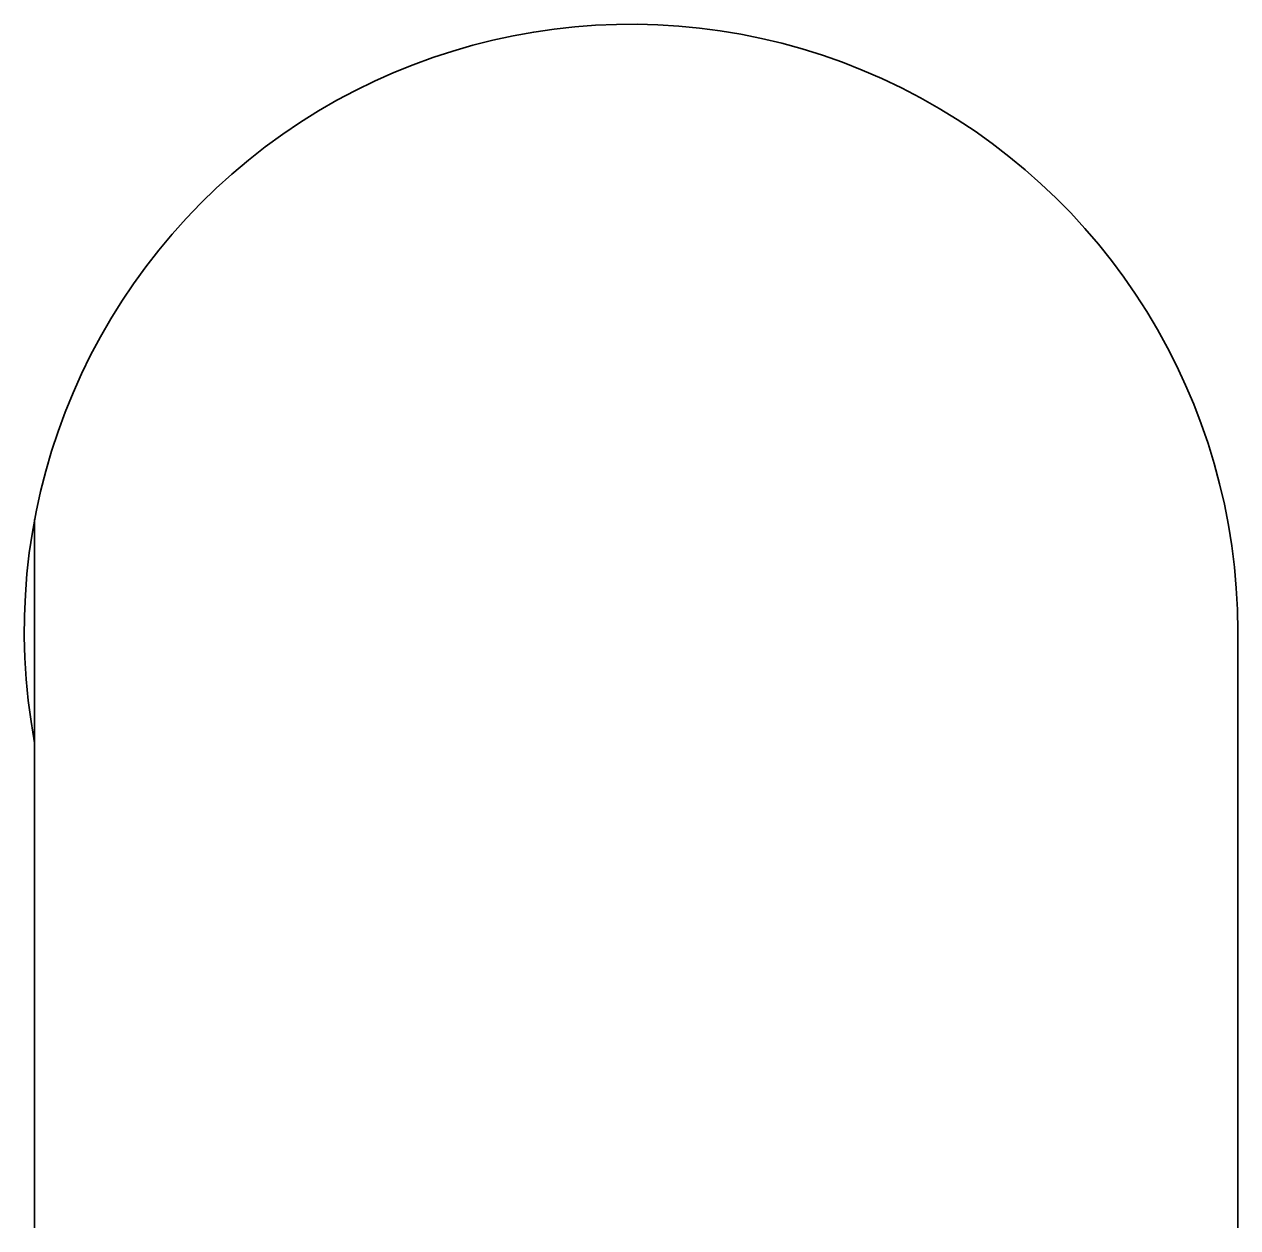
# Model space of a CAD drawing. Extents: x -0.2 to 20, y 0 to 20.
import ezdxf

# ---------------------------------------------------------------- set-up
doc = ezdxf.new("R2010")
doc.units = 0

msp = doc.modelspace()

# ---------------------------------------------------------------- linework, layer by layer
at = {"color": 7, "lineweight": 35, "ltscale": 0.29425}
msp.add_line((0, 0), (0, 11.77), dxfattribs=at)
at = {"color": 7, "lineweight": 35, "ltscale": 0.247852}
msp.add_line((20, 9.914073), (20, 0), dxfattribs=at)
at = {"color": 7, "lineweight": 35}
msp.add_arc((9.914073, 9.914073), 10.086293, 0, 190.60314, dxfattribs=at)

doc.saveas('drawing.dxf')
